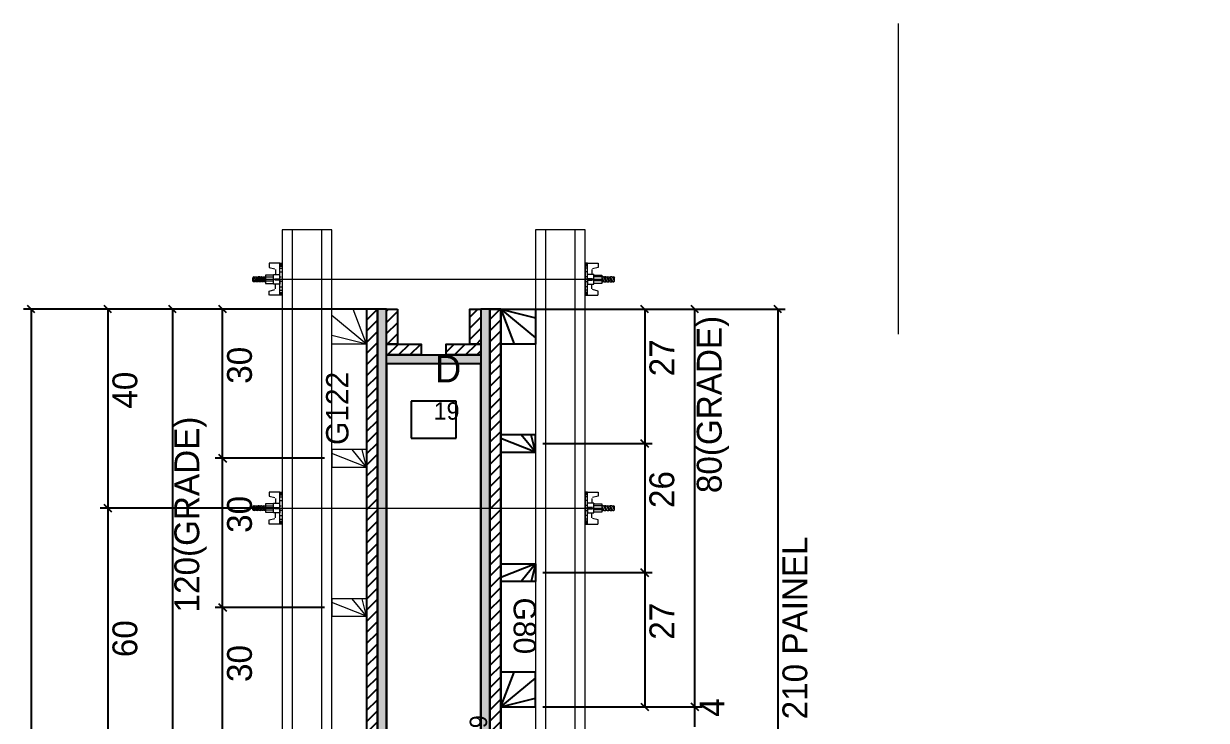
# Model space of a CAD drawing. Header units: metres. Extents: x 16439 to 20627, y 1619 to 2350.
# Drawn here: x 16439.1 to 16915.1, y 2070.1 to 2350.4 of the extents above; entities that cross this region are included whole.
import ezdxf

# ---------------------------------------------------------------- set-up
doc = ezdxf.new("R2010")
doc.units = ezdxf.units.M
for name, color, linetype in [('CHAPA', 7, 'Continuous'), ('CONCRETO', 7, 'Continuous'), ('COTA', 7, 'Continuous'), ('Hachura', 7, 'Continuous'), ('Madeira', 7, 'Continuous'), ('MEIO_PONT', 7, 'Continuous'), ('Perfil Metálico', 7, 'Continuous'), ('SARRAFO', 7, 'Continuous'), ('Texto Seção', 7, 'Continuous'), ('TEXTO_GERAL', 7, 'Continuous')]:
    doc.layers.add(name, color=color, linetype=linetype)

msp = doc.modelspace()

# ---------------------------------------------------------------- hatches: boundary and pattern name
at = {"layer": 'Hachura'}
h = msp.add_hatch(dxfattribs=at)
h.set_pattern_fill('ANSI31')
h.paths.add_polyline_path([(16581.53, 2235.51), (16577.13, 2235.51), (16577.13, 1755.51), (16581.53, 1755.51), (16581.53, 2235.51)])
h = msp.add_hatch(color=7, dxfattribs=at)
h.dxf.hatch_style = 1
h.paths.add_polyline_path([(16581.53, 1755.51), (16585.13, 1755.51), (16585.13, 2235.51), (16581.53, 2235.51), (16581.53, 1755.51)])
h = msp.add_hatch(dxfattribs=at)
h.set_pattern_fill('ANSI31')
h.paths.add_polyline_path([(16585.13, 2221.51), (16589.53, 2221.51), (16589.53, 2235.51), (16585.13, 2235.51), (16585.13, 2221.51)])
h = msp.add_hatch(dxfattribs=at)
h.set_pattern_fill('ANSI31')
h.paths.add_polyline_path([(16618.73, 2221.51), (16623.13, 2221.51), (16623.13, 2235.51), (16618.73, 2235.51), (16618.73, 2221.51)])
h = msp.add_hatch(color=7, dxfattribs=at)
h.dxf.hatch_style = 1
h.paths.add_polyline_path([(16626.73, 2235.51), (16623.13, 2235.51), (16623.13, 1815.51), (16626.73, 1815.51), (16626.73, 2235.51)])
h = msp.add_hatch(dxfattribs=at)
h.set_pattern_fill('ANSI31')
h.paths.add_polyline_path([(16631.13, 2235.51), (16626.73, 2235.51), (16626.73, 1815.51), (16631.13, 1815.51), (16631.13, 2235.51)])
h = msp.add_hatch(dxfattribs=at)
h.set_pattern_fill('ANSI31')
h.paths.add_polyline_path([(16585.13, 2221.51), (16585.13, 2217.11), (16599.13, 2217.11), (16599.13, 2221.51), (16585.13, 2221.51)])
h = msp.add_hatch(dxfattribs=at)
h.set_pattern_fill('ANSI31')
h.paths.add_polyline_path([(16609.13, 2221.51), (16609.13, 2217.11), (16623.13, 2217.11), (16623.13, 2221.51), (16609.13, 2221.51)])
h = msp.add_hatch(color=7, dxfattribs=at)
h.dxf.hatch_style = 1
h.paths.add_polyline_path([(16585.13, 2213.51), (16585.13, 2217.11), (16623.13, 2217.11), (16623.13, 2213.51), (16585.13, 2213.51)])

# ---------------------------------------------------------------- linework, layer by layer
at = {"layer": 'CHAPA', "color": 1, "lineweight": 25}
for points in [[(16581.53, 1755.51), (16585.13, 1755.51), (16585.13, 2235.51), (16581.53, 2235.51)], [(16623.13, 2235.51), (16623.13, 1815.51), (16626.73, 1815.51), (16626.73, 2235.51)], [(16585.13, 2213.51), (16585.13, 2217.11), (16623.13, 2217.11), (16623.13, 2213.51)]]:
    msp.add_lwpolyline(points, close=True, dxfattribs=at)
at = {"layer": 'CONCRETO', "color": 2, "lineweight": 25}
msp.add_lwpolyline([(16915.13, 1777.51), (16915.13, 1815.51), (16623.13, 1815.51), (16623.13, 2213.51), (16585.13, 2213.51), (16585.13, 1777.51)], close=True, dxfattribs=at)
at = {"layer": 'COTA', "color": 241, "lineweight": 25}
for p, q in [((16582.13, 2235.51), (16439.1, 2235.51)), ((16442.1, 2235.51), (16442.1, 1755.51)), ((16560.13, 2235.51), (16469.95, 2235.51)), ((16472.95, 2235.51), (16472.95, 2155.5)), ((16560.14, 2235.53), (16495.99, 2235.53)), ((16498.99, 2235.53), (16498.99, 1995.53)), ((16560.13, 2235.53), (16516.19, 2235.53)), ((16519.19, 2175.53), (16519.19, 2235.53)), ((16634.13, 2235.51), (16745.61, 2235.51)), ((16648.13, 2235.53), (16692.06, 2235.53)), ((16648.13, 2235.53), (16712.26, 2235.53)), ((16689.06, 2235.53), (16689.06, 2181.53)), ((16709.26, 2075.53), (16709.26, 2235.53)), ((16742.61, 2235.51), (16742.61, 1815.51)), ((16648.13, 2181.53), (16692.06, 2181.53)), ((16648.13, 2181.53), (16692.06, 2181.53)), ((16689.06, 2181.53), (16689.06, 2129.53)), ((16560.13, 2175.53), (16516.19, 2175.53)), ((16560.13, 2175.53), (16516.19, 2175.53)), ((16519.19, 2115.53), (16519.19, 2175.53)), ((16540.13, 2155.5), (16469.95, 2155.5)), ((16540.13, 2155.5), (16469.95, 2155.5)), ((16472.95, 2155.5), (16472.95, 2035.54)), ((16648.13, 2129.53), (16692.06, 2129.53)), ((16648.13, 2129.53), (16692.06, 2129.53)), ((16689.06, 2129.53), (16689.06, 2075.53)), ((16560.13, 2115.53), (16516.19, 2115.53)), ((16560.13, 2115.53), (16516.19, 2115.53)), ((16519.19, 2055.53), (16519.19, 2115.53)), ((16648.12, 2075.53), (16692.06, 2075.53)), ((16648.12, 2075.53), (16712.26, 2075.53)), ((16648.14, 2075.53), (16712.26, 2075.53)), ((16709.26, 2067.52), (16709.26, 2075.53))]:
    msp.add_line(p, q, dxfattribs=at)
at = {"layer": 'COTA', "color": 0, "lineweight": 25}
for p, q in [((16443.6, 2234.01), (16440.6, 2237.01)), ((16474.45, 2234.01), (16471.45, 2237.01)), ((16500.49, 2234.03), (16497.49, 2237.03)), ((16520.69, 2234.03), (16517.69, 2237.03)), ((16690.56, 2234.03), (16687.56, 2237.03)), ((16710.76, 2234.03), (16707.76, 2237.03)), ((16744.11, 2234.01), (16741.11, 2237.01)), ((16687.56, 2183.03), (16690.56, 2180.03)), ((16690.56, 2180.03), (16687.56, 2183.03)), ((16520.69, 2174.03), (16517.69, 2177.03)), ((16517.69, 2177.03), (16520.69, 2174.03)), ((16471.45, 2157), (16474.45, 2154)), ((16474.45, 2154), (16471.45, 2157)), ((16687.56, 2131.03), (16690.56, 2128.03)), ((16690.56, 2128.03), (16687.56, 2131.03)), ((16520.69, 2114.03), (16517.69, 2117.03)), ((16517.69, 2117.03), (16520.69, 2114.03)), ((16687.56, 2077.03), (16690.56, 2074.03)), ((16710.76, 2074.03), (16707.76, 2077.03)), ((16707.76, 2077.03), (16710.76, 2074.03))]:
    msp.add_line(p, q, dxfattribs=at)
at = {"layer": 'COTA', "color": 180, "lineweight": 25}
for p, q in [((16613.13, 2198.59), (16595.13, 2198.59)), ((16595.13, 2198.59), (16595.13, 2183.59)), ((16613.13, 2183.59), (16613.13, 2198.59)), ((16595.13, 2183.59), (16613.13, 2183.59))]:
    msp.add_line(p, q, dxfattribs=at)
at = {"layer": 'Hachura', "color": 0, "lineweight": 9}
for p, q in [((16542.22, 2254.04), (16537.97, 2254.04)), ((16537.97, 2254.04), (16537.97, 2252.37)), ((16537.97, 2252.37), (16540.18, 2251.79)), ((16542.2, 2253.91), (16543.13, 2253.91)), ((16542.2, 2253.7), (16543.13, 2253.7)), ((16542.2, 2253.36), (16543.13, 2253.36)), ((16542.2, 2252.9), (16543.13, 2252.9)), ((16542.2, 2252.05), (16543.13, 2252.05)), ((16542.22, 2241.15), (16542.22, 2254.04)), ((16542.22, 2254.04), (16543.13, 2254.04)), ((16543.13, 2254.04), (16543.13, 2241.15)), ((16543.13, 2253.09), (16543.13, 2245.28)), ((16666.05, 2253.91), (16665.12, 2253.91)), ((16666.05, 2253.7), (16665.12, 2253.7)), ((16666.05, 2253.36), (16665.12, 2253.36)), ((16666.05, 2252.9), (16665.12, 2252.9)), ((16666.05, 2252.05), (16665.12, 2252.05)), ((16665.13, 2254.05), (16665.13, 2241.15)), ((16666.03, 2254.05), (16665.13, 2254.05)), ((16665.13, 2253.09), (16665.13, 2245.28)), ((16666.03, 2241.15), (16666.03, 2254.05)), ((16666.03, 2254.05), (16670.28, 2254.05)), ((16670.28, 2252.37), (16668.07, 2251.79)), ((16670.28, 2254.05), (16670.28, 2252.37)), ((16531.65, 2248.5), (16531.32, 2248.17)), ((16531.32, 2246.88), (16531.32, 2248.17)), ((16531.65, 2246.56), (16531.32, 2246.88)), ((16531.65, 2247.98), (16531.98, 2248.66)), ((16532.21, 2248.6), (16531.65, 2247.47)), ((16531.65, 2248.24), (16531.77, 2248.5)), ((16532.29, 2248.5), (16531.65, 2247.21)), ((16531.65, 2248.5), (16531.65, 2246.56)), ((16531.97, 2246.56), (16532.94, 2248.5)), ((16531.97, 2246.56), (16532.94, 2248.5)), ((16532.06, 2246.49), (16533.14, 2248.66)), ((16532.29, 2248.5), (16532.94, 2248.5)), ((16533.37, 2248.6), (16532.3, 2246.46)), ((16533.45, 2248.5), (16532.48, 2246.56)), ((16533.13, 2246.56), (16534.1, 2248.5)), ((16533.22, 2246.49), (16534.3, 2248.66)), ((16534.1, 2248.5), (16533.45, 2248.5)), ((16534.53, 2248.6), (16533.46, 2246.46)), ((16534.61, 2248.5), (16533.64, 2246.56)), ((16534.29, 2246.56), (16535.26, 2248.5)), ((16534.38, 2246.49), (16535.47, 2248.66)), ((16534.82, 2248.5), (16534.61, 2248.5)), ((16535.69, 2248.6), (16534.62, 2246.46)), ((16535.77, 2248.5), (16534.81, 2246.56)), ((16534.82, 2248.5), (16535.26, 2248.5)), ((16535.45, 2246.56), (16536.42, 2248.5)), ((16535.77, 2248.5), (16536.42, 2248.5)), ((16536.42, 2247.72), (16535.78, 2246.46)), ((16536.42, 2247.47), (16535.97, 2246.56)), ((16536.42, 2249.27), (16536.42, 2245.92)), ((16539.64, 2249.27), (16536.42, 2249.27)), ((16536.42, 2248.5), (16539.64, 2248.5)), ((16536.42, 2246.95), (16539.64, 2246.95)), ((16536.49, 2249.27), (16536.49, 2245.92)), ((16539.64, 2245.66), (16539.64, 2249.53)), ((16539.64, 2249.53), (16542.22, 2249.53)), ((16539.64, 2249.53), (16539.64, 2249.27)), ((16539.64, 2249.53), (16539.64, 2249.27)), ((16540.22, 2247.8), (16542.22, 2247.8)), ((16542.22, 2247.28), (16540.22, 2247.28)), ((16540.42, 2251.47), (16540.42, 2249.53)), ((16542.2, 2250.62), (16543.13, 2250.62)), ((16542.22, 2247.6), (16542.22, 2245.66)), ((16542.22, 2247.59), (16543.13, 2247.59)), ((16542.22, 2246.31), (16542.22, 2246.95)), ((16542.35, 2248.57), (16542.78, 2248.57)), ((16666.05, 2250.62), (16665.13, 2250.62)), ((16666.03, 2247.59), (16665.13, 2247.59)), ((16665.9, 2248.57), (16665.47, 2248.57)), ((16668.61, 2249.53), (16666.03, 2249.53)), ((16668.03, 2247.8), (16666.03, 2247.8)), ((16666.03, 2247.6), (16666.03, 2245.66)), ((16666.03, 2247.28), (16668.03, 2247.28)), ((16666.03, 2246.31), (16666.03, 2246.95)), ((16667.83, 2251.47), (16667.83, 2249.53)), ((16668.61, 2245.66), (16668.61, 2249.53)), ((16668.61, 2249.53), (16668.61, 2249.27)), ((16668.61, 2249.53), (16668.61, 2249.27)), ((16668.61, 2249.27), (16671.83, 2249.27)), ((16671.83, 2248.5), (16668.61, 2248.5)), ((16671.83, 2246.95), (16668.61, 2246.95)), ((16671.76, 2249.27), (16671.76, 2245.92)), ((16671.83, 2249.27), (16671.83, 2245.92)), ((16672.48, 2248.5), (16671.83, 2248.5)), ((16672.8, 2246.56), (16671.83, 2248.5)), ((16671.83, 2247.73), (16672.47, 2246.46)), ((16671.83, 2247.47), (16672.28, 2246.56)), ((16672.48, 2248.5), (16673.44, 2246.56)), ((16672.56, 2248.6), (16673.63, 2246.46)), ((16673.87, 2246.49), (16672.79, 2248.66)), ((16673.43, 2248.5), (16672.99, 2248.5)), ((16673.96, 2246.56), (16672.99, 2248.5)), ((16673.43, 2248.5), (16673.64, 2248.5)), ((16673.64, 2248.5), (16674.61, 2246.56)), ((16673.72, 2248.6), (16674.79, 2246.46)), ((16675.03, 2246.49), (16673.95, 2248.66)), ((16674.15, 2248.5), (16674.8, 2248.5)), ((16675.12, 2246.56), (16674.15, 2248.5)), ((16674.8, 2248.5), (16675.77, 2246.56)), ((16674.88, 2248.6), (16675.95, 2246.46)), ((16676.19, 2246.49), (16675.11, 2248.66)), ((16676.28, 2246.56), (16675.32, 2248.5)), ((16675.96, 2248.5), (16675.32, 2248.5)), ((16676.28, 2246.56), (16675.32, 2248.5)), ((16675.96, 2248.5), (16676.6, 2247.21)), ((16676.04, 2248.6), (16676.6, 2247.47)), ((16676.6, 2247.98), (16676.27, 2248.66)), ((16676.6, 2248.24), (16676.48, 2248.5)), ((16676.6, 2248.5), (16676.93, 2248.17)), ((16676.6, 2248.5), (16676.6, 2246.56)), ((16676.6, 2246.56), (16676.93, 2246.88)), ((16676.93, 2246.88), (16676.93, 2248.17)), ((16531.97, 2246.56), (16531.65, 2246.56)), ((16533.13, 2246.56), (16532.48, 2246.56)), ((16534.29, 2246.56), (16533.64, 2246.56)), ((16533.86, 2246.56), (16533.64, 2246.56)), ((16535.45, 2246.56), (16534.81, 2246.56)), ((16536.42, 2246.56), (16535.97, 2246.56)), ((16536.42, 2245.92), (16539.64, 2245.92)), ((16537.97, 2242.82), (16540.18, 2243.4)), ((16537.97, 2241.15), (16537.97, 2242.82)), ((16542.22, 2245.66), (16539.64, 2245.66)), ((16540.42, 2243.72), (16540.42, 2245.66)), ((16542.2, 2244.56), (16543.13, 2244.56)), ((16542.2, 2243.14), (16543.13, 2243.14)), ((16542.2, 2242.3), (16543.13, 2242.3)), ((16542.22, 2241.15), (16542.22, 2246.31)), ((16542.54, 2246.64), (16542.33, 2246.64)), ((16542.98, 2246.64), (16542.54, 2246.64)), ((16666.05, 2244.56), (16665.12, 2244.56)), ((16666.05, 2243.14), (16665.12, 2243.14)), ((16666.05, 2242.3), (16665.12, 2242.3)), ((16665.28, 2246.64), (16665.71, 2246.64)), ((16665.71, 2246.64), (16665.92, 2246.64)), ((16666.03, 2241.15), (16666.03, 2246.31)), ((16666.03, 2245.66), (16668.61, 2245.66)), ((16667.83, 2243.72), (16667.83, 2245.66)), ((16670.28, 2242.82), (16668.07, 2243.41)), ((16671.83, 2245.92), (16668.61, 2245.92)), ((16670.28, 2241.15), (16670.28, 2242.82)), ((16671.83, 2246.56), (16672.28, 2246.56)), ((16672.8, 2246.56), (16673.44, 2246.56)), ((16673.96, 2246.56), (16674.61, 2246.56)), ((16674.39, 2246.56), (16674.61, 2246.56)), ((16675.12, 2246.56), (16675.77, 2246.56)), ((16676.28, 2246.56), (16676.6, 2246.56)), ((16543.13, 2241.15), (16537.99, 2241.15)), ((16542.2, 2241.83), (16543.13, 2241.83)), ((16542.2, 2241.5), (16543.13, 2241.5)), ((16542.2, 2241.29), (16543.13, 2241.29)), ((16666.05, 2241.84), (16665.12, 2241.84)), ((16666.05, 2241.5), (16665.12, 2241.5)), ((16666.05, 2241.29), (16665.12, 2241.29)), ((16665.13, 2241.15), (16670.26, 2241.15)), ((16542.21, 2161.96), (16537.96, 2161.96)), ((16537.96, 2161.96), (16537.96, 2160.28)), ((16542.2, 2161.82), (16543.12, 2161.82)), ((16542.2, 2161.61), (16543.12, 2161.61)), ((16542.2, 2161.27), (16543.12, 2161.27)), ((16542.21, 2149.06), (16542.21, 2161.96)), ((16542.21, 2161.96), (16543.12, 2161.96)), ((16543.12, 2161.96), (16543.12, 2149.06)), ((16666.04, 2161.82), (16665.11, 2161.82)), ((16666.04, 2161.61), (16665.11, 2161.61)), ((16666.04, 2161.27), (16665.11, 2161.27)), ((16665.12, 2161.96), (16665.12, 2149.06)), ((16666.02, 2161.96), (16665.12, 2161.96)), ((16666.02, 2149.06), (16666.02, 2161.96)), ((16666.02, 2161.96), (16670.28, 2161.96)), ((16670.28, 2161.96), (16670.28, 2160.28)), ((16531.64, 2156.41), (16531.32, 2156.09)), ((16531.64, 2155.9), (16531.97, 2156.57)), ((16532.2, 2156.51), (16531.64, 2155.38)), ((16531.64, 2156.15), (16531.77, 2156.41)), ((16532.28, 2156.41), (16531.64, 2155.12)), ((16531.64, 2156.41), (16531.64, 2154.48)), ((16531.96, 2154.48), (16532.93, 2156.41)), ((16531.96, 2154.48), (16532.93, 2156.41)), ((16532.05, 2154.41), (16533.14, 2156.57)), ((16532.28, 2156.41), (16532.93, 2156.41)), ((16533.36, 2156.51), (16532.29, 2154.37)), ((16533.44, 2156.41), (16532.48, 2154.48)), ((16533.12, 2154.48), (16534.09, 2156.41)), ((16533.21, 2154.41), (16534.3, 2156.57)), ((16534.09, 2156.41), (16533.44, 2156.41)), ((16534.52, 2156.51), (16533.45, 2154.37)), ((16534.6, 2156.41), (16533.64, 2154.48)), ((16534.28, 2154.48), (16535.25, 2156.41)), ((16534.37, 2154.41), (16535.46, 2156.57)), ((16534.82, 2156.41), (16534.6, 2156.41)), ((16535.69, 2156.51), (16534.62, 2154.37)), ((16535.76, 2156.41), (16534.8, 2154.48)), ((16534.82, 2156.41), (16535.25, 2156.41)), ((16535.44, 2154.48), (16536.41, 2156.41)), ((16535.76, 2156.41), (16536.41, 2156.41)), ((16536.41, 2157.19), (16536.41, 2153.83)), ((16539.63, 2157.19), (16536.41, 2157.19)), ((16536.41, 2156.41), (16539.63, 2156.41)), ((16536.48, 2157.19), (16536.48, 2153.83)), ((16537.96, 2160.28), (16540.17, 2159.7)), ((16539.63, 2153.57), (16539.63, 2157.44)), ((16539.63, 2157.44), (16542.21, 2157.44)), ((16539.63, 2157.44), (16539.63, 2157.19)), ((16539.63, 2157.44), (16539.63, 2157.19)), ((16540.41, 2159.39), (16540.41, 2157.44)), ((16542.2, 2160.81), (16543.12, 2160.81)), ((16542.2, 2159.97), (16543.12, 2159.97)), ((16542.2, 2158.54), (16543.12, 2158.54)), ((16542.34, 2156.48), (16542.77, 2156.48)), ((16543.12, 2161.01), (16543.12, 2153.19)), ((16666.04, 2160.81), (16665.11, 2160.81)), ((16666.04, 2159.97), (16665.11, 2159.97)), ((16665.12, 2161.01), (16665.12, 2153.19)), ((16666.04, 2158.54), (16665.12, 2158.54)), ((16665.89, 2156.49), (16665.46, 2156.49)), ((16668.6, 2157.45), (16666.02, 2157.45)), ((16667.83, 2159.39), (16667.83, 2157.44)), ((16670.28, 2160.28), (16668.07, 2159.7)), ((16668.6, 2153.58), (16668.6, 2157.45)), ((16668.6, 2157.45), (16668.6, 2157.19)), ((16668.6, 2157.45), (16668.6, 2157.19)), ((16668.6, 2157.19), (16671.82, 2157.19)), ((16671.82, 2156.41), (16668.6, 2156.41)), ((16671.76, 2157.19), (16671.76, 2153.83)), ((16671.82, 2157.19), (16671.82, 2153.83)), ((16672.47, 2156.41), (16671.82, 2156.41)), ((16672.79, 2154.48), (16671.82, 2156.41)), ((16672.47, 2156.41), (16673.44, 2154.48)), ((16672.55, 2156.51), (16673.62, 2154.37)), ((16673.86, 2154.41), (16672.78, 2156.57)), ((16673.42, 2156.41), (16672.98, 2156.41)), ((16673.95, 2154.48), (16672.98, 2156.41)), ((16673.42, 2156.41), (16673.63, 2156.41)), ((16673.63, 2156.41), (16674.6, 2154.48)), ((16673.71, 2156.51), (16674.78, 2154.37)), ((16675.02, 2154.41), (16673.94, 2156.57)), ((16674.15, 2156.41), (16674.79, 2156.41)), ((16675.11, 2154.48), (16674.15, 2156.41)), ((16674.79, 2156.41), (16675.76, 2154.48)), ((16674.87, 2156.51), (16675.94, 2154.37)), ((16676.18, 2154.41), (16675.1, 2156.57)), ((16676.27, 2154.48), (16675.31, 2156.41)), ((16675.95, 2156.41), (16675.31, 2156.41)), ((16676.27, 2154.48), (16675.31, 2156.41)), ((16675.95, 2156.41), (16676.6, 2155.12)), ((16676.03, 2156.51), (16676.6, 2155.38)), ((16676.6, 2155.9), (16676.26, 2156.57)), ((16676.6, 2156.16), (16676.47, 2156.41)), ((16676.59, 2156.41), (16676.92, 2156.09)), ((16676.59, 2156.41), (16676.59, 2154.48)), ((16531.32, 2154.8), (16531.32, 2156.09)), ((16531.64, 2154.48), (16531.32, 2154.8)), ((16531.96, 2154.48), (16531.64, 2154.48)), ((16533.12, 2154.48), (16532.48, 2154.48)), ((16534.28, 2154.48), (16533.64, 2154.48)), ((16533.85, 2154.48), (16533.64, 2154.48)), ((16535.44, 2154.48), (16534.8, 2154.48)), ((16536.41, 2155.64), (16535.78, 2154.37)), ((16536.41, 2155.38), (16535.96, 2154.48)), ((16536.41, 2154.48), (16535.96, 2154.48)), ((16536.41, 2154.86), (16539.63, 2154.86)), ((16536.41, 2153.83), (16539.63, 2153.83)), ((16542.21, 2153.57), (16539.63, 2153.57)), ((16540.21, 2155.71), (16542.21, 2155.71)), ((16542.21, 2155.2), (16540.21, 2155.2)), ((16540.41, 2151.63), (16540.41, 2153.57)), ((16542.2, 2152.47), (16543.12, 2152.47)), ((16542.21, 2155.51), (16542.21, 2153.57)), ((16542.21, 2155.5), (16543.12, 2155.5)), ((16542.21, 2154.22), (16542.21, 2154.86)), ((16542.21, 2149.06), (16542.21, 2154.22)), ((16542.53, 2154.55), (16542.32, 2154.55)), ((16542.97, 2154.55), (16542.53, 2154.55)), ((16666.04, 2152.47), (16665.11, 2152.47)), ((16666.02, 2155.5), (16665.12, 2155.5)), ((16665.27, 2154.55), (16665.7, 2154.55)), ((16665.7, 2154.55), (16665.91, 2154.55)), ((16668.02, 2155.71), (16666.02, 2155.71)), ((16666.02, 2155.51), (16666.02, 2153.58)), ((16666.02, 2155.2), (16668.02, 2155.2)), ((16666.02, 2154.22), (16666.02, 2154.87)), ((16666.02, 2149.06), (16666.02, 2154.22)), ((16666.02, 2153.58), (16668.6, 2153.58)), ((16667.83, 2151.63), (16667.83, 2153.58)), ((16671.82, 2154.87), (16668.6, 2154.87)), ((16671.82, 2153.83), (16668.6, 2153.83)), ((16671.82, 2155.64), (16672.46, 2154.37)), ((16671.82, 2155.38), (16672.28, 2154.48)), ((16671.82, 2154.48), (16672.28, 2154.48)), ((16672.79, 2154.48), (16673.44, 2154.48)), ((16673.95, 2154.48), (16674.6, 2154.48)), ((16674.39, 2154.48), (16674.6, 2154.48)), ((16675.11, 2154.48), (16675.76, 2154.48)), ((16676.27, 2154.48), (16676.6, 2154.48)), ((16676.59, 2154.48), (16676.92, 2154.8)), ((16676.92, 2154.8), (16676.92, 2156.09)), ((16537.96, 2150.74), (16540.17, 2151.32)), ((16537.96, 2149.06), (16537.96, 2150.74)), ((16543.12, 2149.06), (16537.98, 2149.06)), ((16542.2, 2151.05), (16543.12, 2151.05)), ((16542.2, 2150.21), (16543.12, 2150.21)), ((16542.2, 2149.75), (16543.12, 2149.75)), ((16542.2, 2149.41), (16543.12, 2149.41)), ((16542.2, 2149.2), (16543.12, 2149.2)), ((16666.04, 2151.06), (16665.11, 2151.06)), ((16666.04, 2150.21), (16665.11, 2150.21)), ((16666.04, 2149.75), (16665.11, 2149.75)), ((16666.04, 2149.41), (16665.11, 2149.41)), ((16666.04, 2149.2), (16665.11, 2149.2)), ((16665.12, 2149.06), (16670.25, 2149.06)), ((16670.28, 2150.74), (16668.07, 2151.32)), ((16670.28, 2149.06), (16670.28, 2150.74))]:
    msp.add_line(p, q, dxfattribs=at)
at = {"layer": 'Hachura', "color": 251, "lineweight": 9}
for p, q in [((16532.32, 2247.6), (16672.13, 2247.59)), ((16532.32, 2155.5), (16672.12, 2155.5))]:
    msp.add_line(p, q, dxfattribs=at)
at = {"layer": 'Madeira', "color": 126, "lineweight": 18}
for p, q in [((16577.11, 2221.51), (16563.12, 2233.04)), ((16577.11, 2221.51), (16571.7, 2235.52)), ((16577.11, 2221.51), (16563.11, 2225.01)), ((16577.12, 2172.02), (16563.13, 2177.46)), ((16577.12, 2172.02), (16571.37, 2179.02)), ((16577.12, 2172.02), (16575.39, 2179.02)), ((16577.12, 2112.02), (16571.37, 2119.02)), ((16577.12, 2112.02), (16575.39, 2119.02)), ((16577.12, 2112.02), (16563.13, 2117.46))]:
    msp.add_line(p, q, dxfattribs=at)
for points in [[(16577.11, 2221.51), (16563.11, 2221.53), (16563.13, 2235.53), (16577.13, 2235.51)], [(16577.12, 1995.52), (16563.12, 1995.53), (16563.13, 2235.53), (16577.13, 2235.51)], [(16631.13, 2235.51), (16645.13, 2235.51), (16645.13, 2075.51), (16631.13, 2075.51)], [(16577.12, 2172.02), (16577.13, 2179.02), (16563.13, 2179.03), (16563.12, 2172.03)], [(16577.12, 2112.02), (16577.13, 2119.02), (16563.13, 2119.03), (16563.12, 2112.03)]]:
    msp.add_lwpolyline(points, close=True, dxfattribs=at)
at = {"layer": 'MEIO_PONT', "color": 93, "lineweight": 25}
for p, q in [((16631.13, 2235.51), (16645.13, 2224)), ((16631.13, 2235.51), (16645.13, 2232.03)), ((16631.13, 2235.51), (16636.55, 2221.51)), ((16645.13, 2178.01), (16639.37, 2185.01)), ((16645.13, 2178.01), (16643.38, 2185.01)), ((16645.13, 2178.01), (16631.13, 2183.44)), ((16645.13, 2133.01), (16631.13, 2127.58)), ((16645.13, 2133.01), (16639.37, 2126.01)), ((16645.13, 2133.01), (16643.38, 2126.01)), ((16631.13, 2075.51), (16636.55, 2089.51)), ((16631.13, 2075.51), (16645.13, 2087.03)), ((16631.13, 2075.51), (16645.13, 2078.99))]:
    msp.add_line(p, q, dxfattribs=at)
for points in [[(16631.13, 2235.51), (16645.13, 2235.51), (16645.13, 2221.51), (16631.13, 2221.51)], [(16645.13, 2178.01), (16645.13, 2185.01), (16631.13, 2185.01), (16631.13, 2178.01)], [(16645.13, 2133.01), (16645.13, 2126.01), (16631.13, 2126.01), (16631.13, 2133.01)], [(16631.13, 2075.51), (16645.13, 2075.51), (16645.13, 2089.51), (16631.13, 2089.51)]]:
    msp.add_lwpolyline(points, close=True, dxfattribs=at)
at = {"layer": 'Perfil Metálico', "color": 224, "lineweight": 18}
for points in [[(16563.13, 2267.45), (16543.13, 2267.45), (16543.13, 1717.19), (16563.13, 1717.19)], [(16547.13, 1717.19), (16559.13, 1717.19), (16559.13, 2267.45), (16547.13, 2267.45)], [(16665.13, 2267.45), (16645.13, 2267.45), (16645.13, 1823.51), (16665.13, 1823.51)], [(16649.13, 1823.51), (16661.13, 1823.51), (16661.13, 2267.45), (16649.13, 2267.45)]]:
    msp.add_lwpolyline(points, close=True, dxfattribs=at)
at = {"layer": 'SARRAFO', "color": 251, "lineweight": 25}
for points in [[(16581.53, 1755.51), (16581.53, 2235.51), (16577.13, 2235.51), (16577.13, 1755.51)], [(16581.53, 1755.51), (16581.53, 2235.51), (16577.13, 2235.51), (16577.13, 1755.51)], [(16589.53, 2235.51), (16589.53, 2221.51), (16585.13, 2221.51), (16585.13, 2235.51)], [(16623.13, 2235.51), (16623.13, 2221.51), (16618.73, 2221.51), (16618.73, 2235.51)], [(16631.13, 1815.51), (16631.13, 2235.51), (16626.73, 2235.51), (16626.73, 1815.51)], [(16631.13, 1815.51), (16626.73, 1815.51), (16626.73, 2235.51), (16631.13, 2235.51)], [(16599.13, 2217.11), (16585.13, 2217.11), (16585.13, 2221.51), (16599.13, 2221.51)], [(16623.13, 2217.11), (16609.13, 2217.11), (16609.13, 2221.51), (16623.13, 2221.51)]]:
    msp.add_lwpolyline(points, close=True, dxfattribs=at)
at = {"layer": 'Texto Seção', "color": 252, "lineweight": 15}
msp.add_line((16791.18, 2225.43), (16791.18, 2350.43), dxfattribs=at)

# ---------------------------------------------------------------- texts
at = {"layer": 'COTA', "color": 241, "lineweight": 25}
for s, p in [('80(GRADE)', (16720.04, 2161.53)), ('30', (16530.97, 2205.53)), ('27', (16700.99, 2208.53)), ('40', (16484.84, 2195.51)), ('120(GRADE)', (16509.77, 2113.53)), ('26', (16700.96, 2155.53)), ('30', (16530.97, 2145.53)), ('210 PAINEL', (16754.51, 2070.51)), ('27', (16700.99, 2102.53)), ('60', (16484.84, 2095.52)), ('30', (16530.97, 2085.53)), ('4', (16721.18, 2071.53))]:
    msp.add_text(s, height=10, rotation=90, dxfattribs=at).set_placement(p)
at = {"layer": 'COTA', "color": 1, "lineweight": 25}
msp.add_text('19', height=7, dxfattribs=at).set_placement((16604.13, 2191.09))
msp.add_text('199', height=7, rotation=90, dxfattribs=at).set_placement((16625.63, 2056.51))
at = {"layer": 'TEXTO_GERAL', "color": 7, "lineweight": 25}
msp.add_text('D', height=11, dxfattribs=at).set_placement((16604.6, 2206.08))
at = {"layer": 'TEXTO_GERAL', "color": 0, "lineweight": 25}
for s, rotation, p in [('G122', 90, (16569.82, 2180.91)), ('G80', 270, (16636.32, 2119.5))]:
    msp.add_text(s, height=9, rotation=rotation, dxfattribs=at).set_placement(p)

doc.saveas('drawing.dxf')
